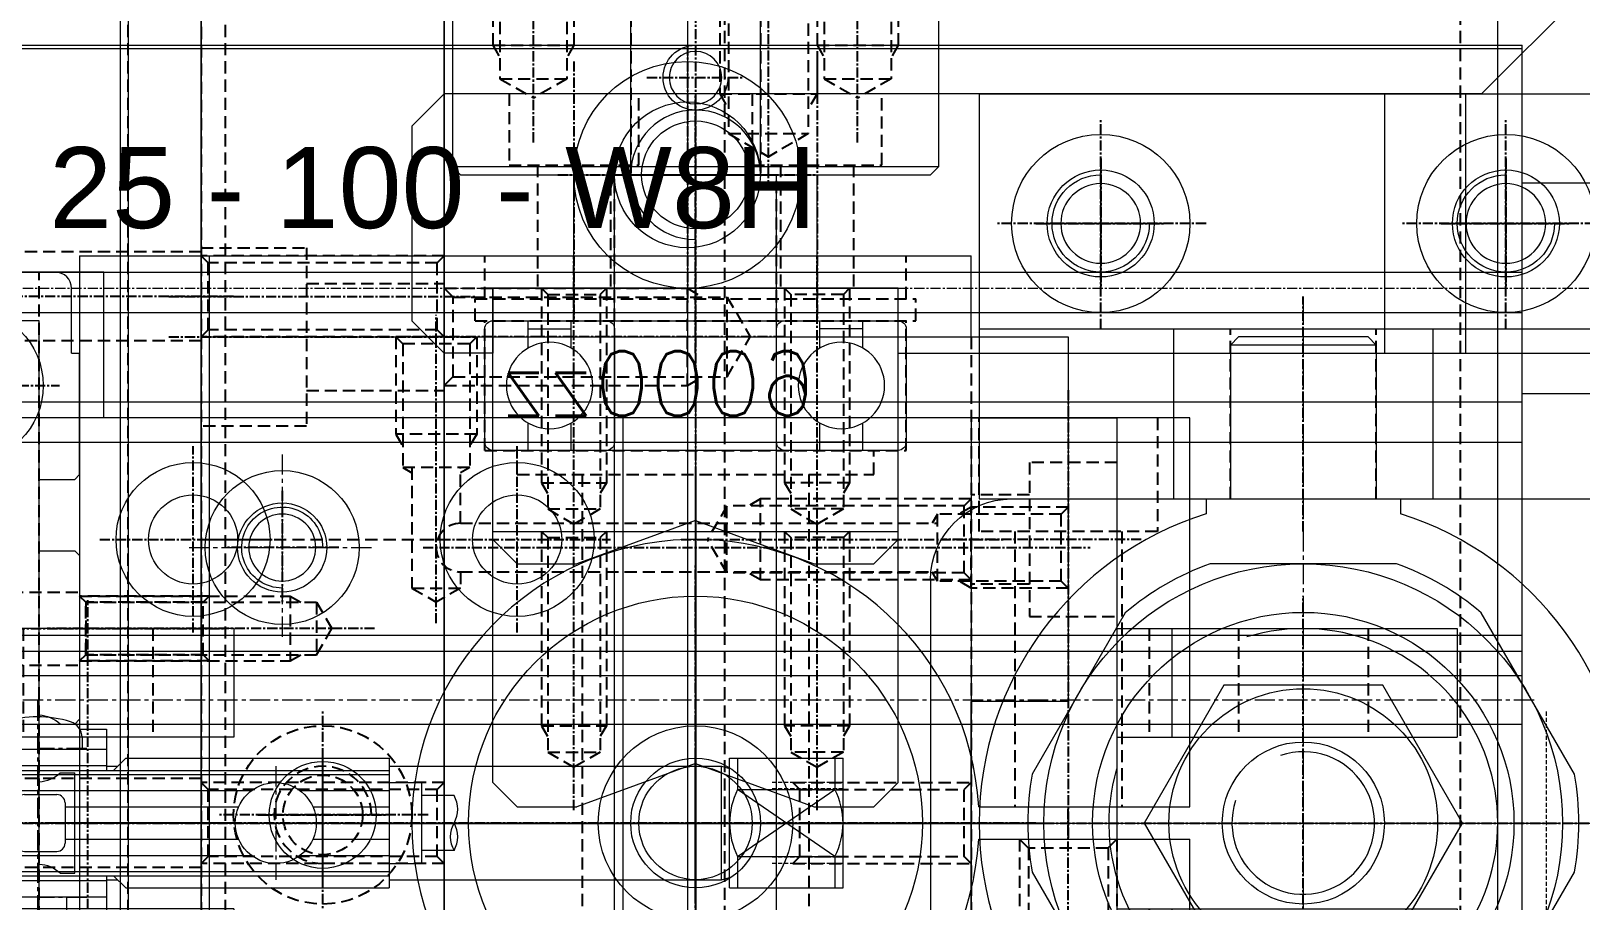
# Model space of a CAD drawing. Header units: millimetres. Extents: x -32759 to 129432, y 390 to 54305.
# Drawn here: x 29502.5 to 29598.1, y 24772.1 to 24825.8 of the extents above; entities that cross this region are included whole.
import ezdxf

# ---------------------------------------------------------------- set-up
doc = ezdxf.new("R2010")
doc.units = ezdxf.units.MM
doc.linetypes.add('CENTER', pattern=[2, 1.25, -0.25, 0.25, -0.25])
doc.linetypes.add('HIDDEN', pattern=[0.375, 0.25, -0.125])
doc.layers.add('_BODY', color=7, linetype='Continuous', lineweight=13)
doc.layers.add('CL', color=1, linetype='CENTER')
doc.layers.add('HL', color=2, linetype='HIDDEN')
doc.styles.get("Standard").update_dxf_attribs({"font": 'arial.ttf'})
doc.styles.add('한글', font='romans.shx', dxfattribs={"height": 4, "bigfont": 'whgtxt.shx'})

# ---------------------------------------------------------------- blocks, each defined once
blk = doc.blocks.new('473232')
at = {"ltscale": 0.5}
for p, q in [((206922.869, 18218.89), (206542.869, 18218.89)), ((206542.869, 18168.89), (206922.869, 18168.89))]:
    blk.add_line(p, q, dxfattribs=at)
at = {"layer": 'HL', "ltscale": 3}
for p, q in [((206542.869, 18216.59), (206922.869, 18216.59)), ((206542.869, 18171.19), (206922.869, 18171.19))]:
    blk.add_line(p, q, dxfattribs=at)
blk = doc.blocks.new('564wt')
at = {"layer": 'HL', "ltscale": 3}
for p, q in [((202139.172, 17166.356), (202499.172, 17166.356)), ((202139.172, 17160.356), (202499.172, 17160.356))]:
    blk.add_line(p, q, dxfattribs=at)
blk = doc.blocks.new('TUWW')
at = {"ltscale": 0.5}
blk.add_circle((205051.78, 17531.931), 3.323, dxfattribs=at)
at = {"color": 1, "ltscale": 0.5}
blk.add_arc((205051.78, 17531.931), 4, 270, 180, dxfattribs=at)
at = {"layer": 'CL', "ltscale": 0.5}
for p, q in [((205051.78, 17536.931), (205051.78, 17526.931)), ((205046.78, 17531.931), (205056.78, 17531.931))]:
    blk.add_line(p, q, dxfattribs=at)
blk = doc.blocks.new('65UWRT56')
at = {"ltscale": 0.5}
blk.add_line((202499.172, 17587.608), (202139.172, 17587.608), dxfattribs=at)
blk.add_blockref('TUWW', (-2592.612, 20.677))
blk = doc.blocks.new('7ETE54')
at = {"xscale": -1, "rotation": 180}
blk.add_blockref('564wt', (0, 35287.123), dxfattribs=at)
blk.add_blockref('65UWRT56', (0, 539.159))
blk = doc.blocks.new('56E4T3')
for name, p in [('7ETE54', (-3549.445, 1516.421)), ('473232', (-7923.142, 1389.797))]:
    blk.add_blockref(name, p)
blk = doc.blocks.new('y8itwt')
at = {"color": 1, "ltscale": 0.5}
blk.add_circle((240471.292, 30586.833), 14, dxfattribs=at)
at = {"layer": 'CL', "ltscale": 0.5}
for p, q in [((240471.292, 30602.809), (240471.292, 30570.858)), ((240455.317, 30586.833), (240487.268, 30586.833))]:
    blk.add_line(p, q, dxfattribs=at)
blk = doc.blocks.new('67iwrw')
at = {"color": 1, "ltscale": 0.5}
blk.add_circle((240418.069, 30534.504), 3.5, dxfattribs=at)
at = {"layer": 'CL', "ltscale": 0.5}
for p, q in [((240418.069, 30539.007), (240418.069, 30530.002)), ((240413.566, 30534.504), (240422.572, 30534.504))]:
    blk.add_line(p, q, dxfattribs=at)
blk = doc.blocks.new('rtert')
at = {"layer": 'CL', "ltscale": 0.5}
blk.add_line((308634.073, 27466.306), (308614.873, 27466.306), dxfattribs=at)
at = {"layer": 'HL', "ltscale": 3}
for p, q in [((308616.873, 27468.306), (308617.252, 27467.927)), ((308616.873, 27468.306), (308628.873, 27468.306)), ((308628.873, 27468.306), (308628.873, 27464.306)), ((308628.873, 27468.306), (308629.529, 27467.927)), ((308617.252, 27467.927), (308617.252, 27464.685)), ((308617.252, 27467.927), (308630.494, 27467.927)), ((308630.494, 27467.927), (308630.494, 27464.685)), ((308630.494, 27467.927), (308631.43, 27466.306)), ((308630.494, 27464.685), (308631.43, 27466.306)), ((308616.873, 27464.306), (308617.252, 27464.685)), ((308616.873, 27464.306), (308628.873, 27464.306)), ((308617.252, 27464.685), (308630.494, 27464.685)), ((308628.873, 27464.306), (308629.529, 27464.685))]:
    blk.add_line(p, q, dxfattribs=at)
blk = doc.blocks.new('56eyeryry')
at = {"ltscale": 0.5}
for p, q in [((235056.74, 50704.631), (235056.74, 50679.631)), ((235072.24, 50704.631), (235056.74, 50704.631)), ((235073.74, 50703.131), (235072.24, 50704.631)), ((235073.74, 50703.131), (235073.74, 50699.448)), ((235071.077, 50692.131), (235073.74, 50699.448)), ((235071.077, 50692.131), (235073.74, 50684.814)), ((235073.74, 50684.814), (235073.74, 50681.131)), ((235072.24, 50679.631), (235073.74, 50681.131)), ((235072.24, 50679.631), (235056.74, 50679.631))]:
    blk.add_line(p, q, dxfattribs=at)
blk.add_blockref('rtert', (-73560.133, 23233.325))
at = {"xscale": -1, "rotation": 180}
blk.add_blockref('rtert', (-73560.133, 78150.937), dxfattribs=at)
blk = doc.blocks.new('e4ter')
at = {"layer": 'CL', "ltscale": 0.5}
blk.add_line((231586.488, 52130.682), (231602.488, 52130.682), dxfattribs=at)
at = {"layer": 'HL', "ltscale": 3}
for p, q in [((231588.488, 52134.682), (231592.888, 52134.682)), ((231592.888, 52134.682), (231592.888, 52126.682)), ((231592.888, 52132.932), (231600.488, 52132.932)), ((231592.888, 52128.432), (231600.488, 52128.432)), ((231592.888, 52126.682), (231588.488, 52126.682))]:
    blk.add_line(p, q, dxfattribs=at)
blk = doc.blocks.new('6e54')
at = {"ltscale": 0.5}
for p, q in [((235176.909, 50206.725), (235178.909, 50208.725)), ((235178.909, 50208.725), (235190.909, 50208.725)), ((235190.909, 50208.725), (235192.909, 50206.725)), ((235176.909, 50142.725), (235176.909, 50206.725)), ((235192.909, 50203.725), (235192.909, 50206.725)), ((235188.909, 50178.725), (235188.909, 50203.725)), ((235188.909, 50203.725), (235192.909, 50203.725)), ((235192.909, 50178.725), (235188.909, 50178.725)), ((235192.909, 50178.725), (235192.909, 50124.725)), ((235176.909, 50148.725), (235192.909, 50148.725)), ((235176.909, 50143.725), (235192.909, 50143.725)), ((235162.909, 50128.725), (235176.909, 50142.725))]:
    blk.add_line(p, q, dxfattribs=at)
for p in [(3588.421, -1931.956), (3588.421, -1946.956)]:
    blk.add_blockref('e4ter', p)
blk = doc.blocks.new('67irtey')
at = {"xscale": -1}
for name, p in [('6e54', (467139.161, 2726.093)), ('56eyeryry', (466991.992, 2225.188)), ('56eyeryry', (467006.992, 2225.188))]:
    blk.add_blockref(name, p, dxfattribs=at)
for name, p in [('y8itwt', (-8554.04, 22330.486)), ('67iwrw', (-8500.817, 22382.814))]:
    blk.add_blockref(name, p)
blk = doc.blocks.new('68w3rwt')
at = {"color": 1}
blk.add_blockref('67irtey', (-16161.778, 1883.768), dxfattribs=at)
blk = doc.blocks.new('ORDERNO')
at = {"color": 3}
blk.add_attdef('ORDER', (0, 0), '', height=5, dxfattribs=at)
blk = doc.blocks.new('tywerert')
for p, q in [((237778.667, 36749.444), (237916.167, 36749.444)), ((237778.667, 36749.244), (237916.167, 36749.244)), ((237916.167, 36653.444), (237916.167, 36749.444)), ((237778.667, 36735.444), (237916.167, 36735.444)), ((237778.667, 36732.944), (237916.167, 36732.944)), ((237778.667, 36727.444), (237916.167, 36727.444)), ((237778.667, 36724.944), (237916.167, 36724.944)), ((237778.667, 36713.044), (237916.167, 36713.044)), ((237778.667, 36712.044), (237916.167, 36712.044)), ((237778.667, 36710.544), (237916.167, 36710.544)), ((237778.667, 36707.544), (237916.167, 36707.544))]:
    blk.add_line(p, q)
at = {"ltscale": 0.5}
for p, q in [((237916.167, 36740.944), (237962.667, 36740.944)), ((237916.167, 36727.944), (237962.667, 36727.944))]:
    blk.add_line(p, q, dxfattribs=at)
at = {"color": 2, "linetype": 'CENTER', "ltscale": 0.5}
blk.add_line((237761.667, 36734.444), (237963.667, 36734.444), dxfattribs=at)
at = {"color": 2, "linetype": 'CENTER'}
for p, q in [((237839.667, 36724.194), (237839.667, 36712.694)), ((237833.917, 36718.444), (237845.417, 36718.444)), ((237777.667, 36709.044), (237917.167, 36709.044)), ((237761.667, 36701.444), (237917.167, 36701.444))]:
    blk.add_line(p, q, dxfattribs=at)
for radius in [4.75, 2.75]:
    blk.add_circle((237839.667, 36718.444), radius)
at = {"ltscale": 0.5}
blk.add_blockref('ORDERNO', (237803.555, 36738.158), dxfattribs=at).add_auto_attribs({'ORDER': 'NGQL 25 - 100 - W8H'})
blk = doc.blocks.new('fgture')
at = {"linetype": 'Continuous'}
for p, q in [((240874.932, 36539.98), (240873.332, 36539.98)), ((240847.532, 36529.53), (240847.532, 36531.13)), ((240850.532, 36529.53), (240850.532, 36531.13)), ((240847.232, 36528.53), (240847.232, 36529.53)), ((240850.832, 36528.53), (240850.832, 36529.53)), ((240873.332, 36528.98), (240870.332, 36528.98)), ((240827.332, 36526.48), (240825.332, 36526.48)), ((240825.332, 36521.48), (240825.332, 36526.48)), ((240823.332, 36525.68), (240825.332, 36525.68)), ((240823.332, 36522.28), (240825.332, 36522.28)), ((240827.332, 36521.48), (240825.332, 36521.48)), ((240873.332, 36518.98), (240870.332, 36518.98)), ((240874.932, 36507.98), (240873.332, 36507.98))]:
    blk.add_line(p, q, dxfattribs=at)
for p, q in [((240873.332, 36539.98), (240873.332, 36507.98)), ((240874.932, 36507.98), (240874.932, 36539.98)), ((240847.832, 36531.43), (240847.532, 36531.13)), ((240850.232, 36531.43), (240847.832, 36531.43)), ((240850.232, 36531.43), (240850.532, 36531.13)), ((240850.532, 36531.13), (240847.532, 36531.13)), ((240844.782, 36527.23), (240844.782, 36529.78)), ((240847.532, 36529.78), (240844.782, 36529.78)), ((240850.832, 36529.53), (240847.232, 36529.53)), ((240853.282, 36529.78), (240850.532, 36529.78)), ((240853.282, 36527.23), (240853.282, 36529.78)), ((240870.332, 36529.98), (240854.332, 36529.98)), ((240854.332, 36529.98), (240854.332, 36517.98)), ((240855.332, 36529.98), (240855.332, 36527.586)), ((240870.332, 36529.98), (240870.332, 36517.98)), ((240853.282, 36528.53), (240844.782, 36528.53)), ((240872.832, 36528.98), (240872.832, 36518.98)), ((240873.332, 36528.98), (240873.332, 36518.98)), ((240806.332, 36527.98), (240799.332, 36527.98)), ((240799.332, 36527.98), (240799.332, 36519.98)), ((240799.832, 36526.042), (240799.832, 36527.98)), ((240805.832, 36526.042), (240805.832, 36527.98)), ((240806.332, 36527.98), (240806.332, 36519.98)), ((240806.832, 36527.48), (240806.332, 36527.346)), ((240806.832, 36527.48), (240806.832, 36520.48)), ((240843.582, 36527.98), (240827.332, 36527.98)), ((240827.332, 36519.98), (240827.332, 36527.98)), ((240843.582, 36527.98), (240844.332, 36527.23)), ((240844.782, 36527.48), (240844.082, 36527.48)), ((240853.282, 36527.53), (240844.782, 36527.53)), ((240853.832, 36527.48), (240853.282, 36527.48)), ((240853.832, 36527.48), (240854.332, 36527.346)), ((240853.832, 36527.48), (240853.832, 36520.48)), ((240870.332, 36527.586), (240855.332, 36527.586)), ((240874.932, 36527.88), (240874.99, 36527.98)), ((240874.932, 36520.08), (240874.932, 36527.88)), ((240878.874, 36527.98), (240874.99, 36527.98)), ((240878.932, 36527.88), (240878.874, 36527.98)), ((240878.932, 36520.08), (240878.932, 36527.88)), ((240853.332, 36527.23), (240827.332, 36527.23)), ((240853.332, 36526.98), (240827.332, 36526.98)), ((240853.332, 36520.73), (240853.332, 36527.23)), ((240880.832, 36526.98), (240878.932, 36526.98)), ((240880.832, 36526.98), (240881.332, 36526.48)), ((240880.832, 36526.98), (240880.832, 36520.98)), ((240881.332, 36526.48), (240881.332, 36521.48)), ((240886.532, 36526.63), (240886.835, 36527.156)), ((240886.532, 36521.33), (240886.532, 36526.63)), ((240886.835, 36527.156), (240888.629, 36527.156)), ((240888.932, 36526.63), (240888.629, 36527.156)), ((240888.932, 36526.63), (240889.235, 36527.156)), ((240888.932, 36521.33), (240888.932, 36526.63)), ((240888.932, 36521.33), (240888.932, 36526.63)), ((240891.029, 36527.156), (240889.235, 36527.156)), ((240891.332, 36526.63), (240891.029, 36527.156)), ((240891.332, 36521.33), (240891.332, 36526.63)), ((240805.832, 36526.042), (240799.832, 36526.042)), ((240832.832, 36525.98), (240827.332, 36525.98)), ((240853.332, 36525.98), (240835.832, 36525.98)), ((240849.832, 36525.73), (240847.832, 36525.73)), ((240883.932, 36525.48), (240881.332, 36525.48)), ((240883.932, 36525.48), (240883.932, 36522.48)), ((240883.932, 36525.48), (240884.332, 36525.08)), ((240886.332, 36525.48), (240886.332, 36522.48)), ((240891.353, 36525.48), (240886.332, 36525.48)), ((240886.835, 36525.568), (240888.629, 36525.568)), ((240891.029, 36525.568), (240889.235, 36525.568)), ((240901.032, 36525.48), (240901.332, 36525.18)), ((240901.032, 36525.48), (240901.032, 36522.48)), ((240832.041, 36524.98), (240827.332, 36524.98)), ((240847.332, 36524.98), (240836.623, 36524.98)), ((240847.332, 36522.73), (240847.332, 36525.23)), ((240850.332, 36522.73), (240850.332, 36525.23)), ((240853.332, 36524.98), (240850.332, 36524.98)), ((240884.332, 36525.08), (240884.332, 36522.88)), ((240886.332, 36525.08), (240884.332, 36525.08)), ((240901.332, 36525.18), (240901.332, 36522.78)), ((240878.517, 36523.98), (240875.347, 36523.98)), ((240832.041, 36522.98), (240827.332, 36522.98)), ((240847.332, 36522.98), (240836.623, 36522.98)), ((240853.332, 36522.98), (240850.332, 36522.98)), ((240884.332, 36522.88), (240883.932, 36522.48)), ((240886.332, 36522.88), (240884.332, 36522.88)), ((240901.332, 36522.78), (240901.032, 36522.48)), ((240805.832, 36521.919), (240799.832, 36521.919)), ((240799.832, 36519.98), (240799.832, 36521.919)), ((240805.832, 36519.98), (240805.832, 36521.919)), ((240832.832, 36521.98), (240827.332, 36521.98)), ((240853.332, 36521.98), (240835.832, 36521.98)), ((240849.832, 36522.23), (240847.832, 36522.23)), ((240883.932, 36522.48), (240881.332, 36522.48)), ((240891.353, 36522.48), (240886.332, 36522.48)), ((240886.835, 36522.393), (240888.629, 36522.393)), ((240891.029, 36522.393), (240889.235, 36522.393)), ((240853.332, 36520.98), (240827.332, 36520.98)), ((240853.332, 36520.73), (240827.332, 36520.73)), ((240844.332, 36520.73), (240843.582, 36519.98)), ((240844.782, 36518.18), (240844.782, 36520.73)), ((240853.282, 36518.18), (240853.282, 36520.73)), ((240880.832, 36520.98), (240878.932, 36520.98)), ((240881.332, 36521.48), (240880.832, 36520.98)), ((240886.532, 36521.33), (240886.835, 36520.805)), ((240886.835, 36520.805), (240888.629, 36520.805)), ((240888.932, 36521.33), (240888.629, 36520.805)), ((240888.932, 36521.33), (240889.235, 36520.805)), ((240891.029, 36520.805), (240889.235, 36520.805)), ((240891.332, 36521.33), (240891.029, 36520.805)), ((240806.332, 36519.98), (240799.332, 36519.98)), ((240806.832, 36520.48), (240806.332, 36520.614)), ((240843.582, 36519.98), (240827.332, 36519.98)), ((240844.782, 36520.48), (240844.082, 36520.48)), ((240853.282, 36520.43), (240844.782, 36520.43)), ((240853.832, 36520.48), (240853.282, 36520.48)), ((240853.832, 36520.48), (240854.332, 36520.614)), ((240855.332, 36520.375), (240855.332, 36517.98)), ((240870.332, 36520.375), (240855.332, 36520.375)), ((240874.932, 36520.08), (240874.99, 36519.98)), ((240878.874, 36519.98), (240874.99, 36519.98)), ((240878.932, 36520.08), (240878.874, 36519.98)), ((240853.282, 36519.43), (240844.782, 36519.43)), ((240846.282, 36518.691), (240846.282, 36519.43)), ((240851.782, 36518.691), (240851.782, 36519.43)), ((240846.422, 36518.18), (240844.782, 36518.18)), ((240853.282, 36518.18), (240851.642, 36518.18)), ((240870.332, 36517.98), (240854.332, 36517.98))]:
    blk.add_line(p, q)
at = {"color": 3, "linetype": 'HIDDEN'}
for p, q in [((240874.932, 36538.23), (240873.332, 36538.23)), ((240874.932, 36533.73), (240873.332, 36533.73)), ((240799.332, 36526.48), (240803.803, 36526.48)), ((240799.332, 36526.08), (240803.803, 36526.08)), ((240799.332, 36521.88), (240803.803, 36521.88)), ((240799.332, 36521.48), (240803.803, 36521.48)), ((240874.932, 36514.23), (240873.332, 36514.23)), ((240874.932, 36509.73), (240873.332, 36509.73))]:
    blk.add_line(p, q, dxfattribs=at)
at = {"color": 2, "linetype": 'CENTER'}
for p, q in [((240875.932, 36535.98), (240872.332, 36535.98)), ((240849.032, 36516.43), (240849.032, 36532.43)), ((240834.332, 36520.48), (240834.332, 36527.48)), ((240858.832, 36527.48), (240858.832, 36520.48)), ((240875.932, 36511.98), (240872.332, 36511.98))]:
    blk.add_line(p, q, dxfattribs=at)
at = {"color": 2, "linetype": 'Continuous'}
for p, q in [((240847.832, 36529.53), (240847.832, 36531.43)), ((240850.232, 36529.53), (240850.232, 36531.43))]:
    blk.add_line(p, q, dxfattribs=at)
at = {"ltscale": 0.5}
for p, q in [((240827.332, 36527.48), (240806.832, 36527.48)), ((240901.032, 36525.48), (240891.332, 36525.48)), ((240901.032, 36522.48), (240891.332, 36522.48)), ((240827.332, 36520.48), (240806.832, 36520.48))]:
    blk.add_line(p, q, dxfattribs=at)
at = {"color": 1}
for p, q in [((240855.332, 36527.586), (240858.514, 36526.056)), ((240870.332, 36527.586), (240860.652, 36522.932)), ((240805.832, 36526.042), (240799.832, 36521.919)), ((240799.832, 36526.042), (240805.832, 36521.919)), ((240860.652, 36525.029), (240870.332, 36520.375)), ((240858.514, 36521.905), (240855.332, 36520.375))]:
    blk.add_line(p, q, dxfattribs=at)
at = {"color": 2}
for p, q in [((240881.332, 36526.48), (240878.932, 36526.48)), ((240891.353, 36525.18), (240886.332, 36525.18)), ((240901.332, 36525.18), (240891.332, 36525.18)), ((240891.353, 36522.78), (240886.332, 36522.78)), ((240901.332, 36522.78), (240891.332, 36522.78)), ((240881.332, 36521.48), (240878.932, 36521.48))]:
    blk.add_line(p, q, dxfattribs=at)
at = {"color": 2, "linetype": 'CENTER', "ltscale": 0.5}
blk.add_line((240902.332, 36523.98), (240798.332, 36523.98), dxfattribs=at)
for centre, radius in [((240834.332, 36523.98), 2.5), ((240858.832, 36523.98), 2.1)]:
    blk.add_circle(centre, radius)
for centre, radius, start, end in [((240861.332, 36523.98), 7, 148.99728, 211.00272), ((240880.767, 36525.98), 5.777, 159.74384, 200.25616), ((240873.098, 36525.98), 5.777, 339.74384, 20.25616), ((240887.981, 36526.358), 1.391, 150, 214.56509), ((240887.483, 36526.358), 1.391, 325.43491, 30), ((240890.381, 36526.358), 1.391, 150, 214.56509), ((240889.883, 36526.358), 1.391, 325.43491, 30), ((240803.832, 36523.98), 4.5, 152.73396, 207.26604), ((240801.832, 36523.98), 4.5, 332.73396, 27.26604), ((240847.832, 36525.23), 0.5, 90, 180), ((240849.832, 36525.23), 0.5, 0, 90), ((240891.844, 36523.98), 5.254, 162.41205, 197.58795), ((240883.62, 36523.98), 5.254, 342.41205, 17.58795), ((240894.244, 36523.98), 5.254, 162.41205, 197.58795), ((240886.02, 36523.98), 5.254, 342.41205, 17.58795), ((240880.767, 36521.98), 5.777, 159.74384, 200.25616), ((240873.098, 36521.98), 5.777, 339.74384, 20.25616), ((240847.832, 36522.73), 0.5, 180, 270), ((240849.832, 36522.73), 0.5, 270, 0), ((240887.981, 36521.603), 1.391, 145.43491, 210), ((240887.483, 36521.603), 1.391, 330, 34.56509), ((240890.381, 36521.603), 1.391, 145.43491, 210), ((240889.883, 36521.603), 1.391, 330, 34.56509), ((240847.282, 36518.691), 1, 180, 253.04224), ((240850.782, 36518.691), 1, 286.95776, 0), ((240849.032, 36524.43), 7, 253.04224, 286.95776)]:
    blk.add_arc(centre, radius, start, end)
at = {"color": 2}
for centre, radius, start, end in [((240858.832, 36523.98), 2.5, 346.68695, 287.06407), ((240824.804, 36524.83), 1.7, 150, 210), ((240821.86, 36524.83), 1.7, 330, 30), ((240824.804, 36523.13), 1.7, 150, 210)]:
    blk.add_arc(centre, radius, start, end, dxfattribs=at)
blk = doc.blocks.new('yioil')
blk.add_blockref('fgture', (-19273.798, -1434.611))
blk = doc.blocks.new('y8iil')
at = {"rotation": 180}
blk.add_blockref('tywerert', (459401.801, 72152.777), dxfattribs=at)
blk.add_blockref('yioil', (2, 361.963))
blk = doc.blocks.new('tiuerstwt')
at = {"ltscale": 0.5}
blk.add_circle((234826.104, 32508.07), 2.067, dxfattribs=at)
at = {"color": 1, "ltscale": 0.5}
blk.add_arc((234826.104, 32508.07), 2.5, 270, 180, dxfattribs=at)
at = {"layer": 'CL', "ltscale": 0.5}
for p, q in [((234826.104, 32511.57), (234826.104, 32504.57)), ((234822.604, 32508.07), (234829.604, 32508.07))]:
    blk.add_line(p, q, dxfattribs=at)
blk = doc.blocks.new('5tueryr')
at = {"layer": 'CL', "ltscale": 0.5}
blk.add_line((233769.991, 31422.771), (233788.991, 31422.771), dxfattribs=at)
at = {"layer": 'HL', "ltscale": 3}
for p, q in [((233771.991, 31425.521), (233786.991, 31425.521)), ((233771.991, 31420.021), (233786.991, 31420.021))]:
    blk.add_line(p, q, dxfattribs=at)
blk = doc.blocks.new('ytuwer5')
at = {"layer": 'CL', "ltscale": 0.5}
blk.add_line((233585.412, 30999.062), (233419.412, 30999.062), dxfattribs=at)
at = {"layer": 'HL', "ltscale": 3}
blk.add_line((233527.412, 31051.562), (233527.412, 30946.562), dxfattribs=at)
for name, p in [('5tueryr', (-244.58, -391.209)), ('tiuerstwt', (-1303.693, -1492.007)), ('5tueryr', (-244.58, -423.709))]:
    blk.add_blockref(name, p)
blk = doc.blocks.new('y8yryr')
at = {"ltscale": 0.5}
blk.add_circle((221014.063, 19953.484), 2.459, dxfattribs=at)
at = {"color": 1, "ltscale": 0.5}
blk.add_arc((221014.063, 19953.484), 3, 270, 180, dxfattribs=at)
at = {"layer": 'CL', "ltscale": 0.5}
for p, q in [((221014.063, 19957.484), (221014.063, 19949.484)), ((221010.063, 19953.484), (221018.063, 19953.484))]:
    blk.add_line(p, q, dxfattribs=at)
blk = doc.blocks.new('9orerewr')
at = {"layer": 'CL', "ltscale": 0.5}
blk.add_line((234343.853, 30892.256), (234320.411, 30892.256), dxfattribs=at)
at = {"layer": 'HL', "ltscale": 3}
for p, q in [((234322.909, 30895.256), (234323.45, 30894.714)), ((234322.909, 30895.256), (234337.909, 30895.256)), ((234323.45, 30894.714), (234323.45, 30889.797)), ((234323.45, 30894.714), (234340.367, 30894.714)), ((234337.909, 30895.256), (234337.909, 30889.256)), ((234337.909, 30895.256), (234338.846, 30894.714)), ((234340.367, 30894.714), (234340.367, 30889.797)), ((234340.367, 30894.714), (234341.787, 30892.256)), ((234340.367, 30889.797), (234341.787, 30892.256)), ((234322.909, 30889.256), (234323.45, 30889.797)), ((234323.45, 30889.797), (234340.367, 30889.797)), ((234337.909, 30889.256), (234338.846, 30889.797)), ((234322.909, 30889.256), (234337.909, 30889.256))]:
    blk.add_line(p, q, dxfattribs=at)
blk = doc.blocks.new('RTYWRQ')
at = {"ltscale": 0.5}
for p, q in [((232745.33, 30570.904), (232865.33, 30570.904)), ((232790.33, 30540.904), (232820.33, 30540.904)), ((232785.33, 30535.904), (232785.33, 30495.904))]:
    blk.add_line(p, q, dxfattribs=at)
blk.add_arc((232790.33, 30535.904), 5, 90, 180, dxfattribs=at)
at = {"layer": 'CL', "ltscale": 0.5}
blk.add_line((232805.33, 30573.904), (232805.33, 30477.904), dxfattribs=at)
at = {"rotation": 270}
blk.add_blockref('9orerewr', (201883.074, 264893.813), dxfattribs=at)
for name, p in [('9orerewr', (-1577.579, -341.351)), ('y8yryr', (11754.266, 10576.92)), ('y8yryr', (11754.266, 10551.92))]:
    blk.add_blockref(name, p)
blk = doc.blocks.new('78WR6')
at = {"layer": 'CL', "ltscale": 0.5}
blk.add_line((234760.997, 32472.098), (234741.997, 32472.098), dxfattribs=at)
at = {"layer": 'HL', "ltscale": 3}
for p, q in [((234752.497, 32466.598), (234752.497, 32477.598)), ((234752.497, 32477.598), (234758.997, 32477.598)), ((234752.497, 32475.398), (234743.997, 32475.398)), ((234752.497, 32468.798), (234743.997, 32468.798)), ((234758.997, 32466.598), (234752.497, 32466.598))]:
    blk.add_line(p, q, dxfattribs=at)
blk = doc.blocks.new('i8etewt')
at = {"layer": 'CL', "ltscale": 0.5}
for p, q in [((233138.366, 30670.897), (233138.366, 30662.897)), ((233134.366, 30666.897), (233142.366, 30666.897))]:
    blk.add_line(p, q, dxfattribs=at)
at = {"layer": 'HL', "ltscale": 3}
blk.add_circle((233138.366, 30666.897), 2.459, dxfattribs=at)
blk.add_arc((233138.366, 30666.897), 3, 270, 180, dxfattribs=at)
blk = doc.blocks.new('iusgqw')
at = {"layer": 'CL', "ltscale": 0.5}
blk.add_line((234848.104, 32508.07), (234829.104, 32508.07), dxfattribs=at)
at = {"layer": 'HL', "ltscale": 3}
for p, q in [((234831.104, 32510.57), (234831.537, 32510.137)), ((234831.104, 32510.57), (234846.104, 32510.57)), ((234831.537, 32510.137), (234831.537, 32506.003)), ((234831.537, 32510.137), (234845.671, 32510.137)), ((234845.671, 32510.137), (234846.104, 32510.57)), ((234845.671, 32510.137), (234845.671, 32506.003)), ((234831.104, 32505.57), (234831.537, 32506.003)), ((234831.537, 32506.003), (234845.671, 32506.003)), ((234845.671, 32506.003), (234846.104, 32505.57)), ((234831.104, 32505.57), (234846.104, 32505.57))]:
    blk.add_line(p, q, dxfattribs=at)
blk = doc.blocks.new('678WRWRW')
at = {"layer": 'CL', "ltscale": 0.5}
blk.add_line((233401.992, 29460.89), (233382.992, 29460.89), dxfattribs=at)
at = {"layer": 'HL', "ltscale": 3}
for p, q in [((233399.992, 29478.39), (233384.992, 29478.39)), ((233399.992, 29443.39), (233384.992, 29443.39))]:
    blk.add_line(p, q, dxfattribs=at)
blk = doc.blocks.new('6854QRR')
at = {"ltscale": 0.5}
for p, q in [((232730.33, 30315.875), (233080.33, 30315.875)), ((232730.33, 30300.875), (233080.33, 30300.875))]:
    blk.add_line(p, q, dxfattribs=at)
at = {"xscale": -1, "rotation": 270}
blk.add_blockref('678WRWRW', (203544.44, -203084.118), dxfattribs=at)
at = {"rotation": 90}
for name, p in [('iusgqw', (265513.399, -204530.23)), ('78WR6', (265507.428, -204443.122)), ('iusgqw', (265545.899, -204530.23))]:
    blk.add_blockref(name, p, dxfattribs=at)
blk.add_blockref('i8etewt', (-132.536, -358.523))
blk = doc.blocks.new('uigrwww')
at = {"layer": 'CL', "ltscale": 0.5}
blk.add_line((202447.726, 32410.022), (202427.726, 32410.022), dxfattribs=at)
at = {"layer": 'HL', "ltscale": 3}
for p, q in [((202429.726, 32412.522), (202430.159, 32412.089)), ((202429.726, 32412.522), (202441.726, 32412.522)), ((202441.726, 32412.522), (202441.726, 32407.522)), ((202441.726, 32412.522), (202442.476, 32412.089)), ((202430.159, 32412.089), (202430.159, 32407.955)), ((202430.159, 32412.089), (202443.793, 32412.089)), ((202443.793, 32412.089), (202443.793, 32407.955)), ((202443.793, 32412.089), (202444.987, 32410.022)), ((202443.793, 32407.955), (202444.987, 32410.022)), ((202429.726, 32407.522), (202430.159, 32407.955)), ((202429.726, 32407.522), (202441.726, 32407.522)), ((202430.159, 32407.955), (202443.793, 32407.955)), ((202441.726, 32407.522), (202442.476, 32407.955))]:
    blk.add_line(p, q, dxfattribs=at)
blk = doc.blocks.new('69RYEY')
at = {"layer": 'CL', "ltscale": 0.5}
blk.add_line((233175.964, 32426.169), (233199.964, 32426.169), dxfattribs=at)
at = {"layer": 'HL', "ltscale": 3}
for p, q in [((233177.964, 32430.169), (233197.964, 32430.169)), ((233177.964, 32422.169), (233197.964, 32422.169))]:
    blk.add_line(p, q, dxfattribs=at)
blk = doc.blocks.new('67IRYE')
at = {"ltscale": 0.5}
blk.add_circle((234803.908, 32498.701), 1.621, dxfattribs=at)
at = {"color": 1, "ltscale": 0.5}
blk.add_arc((234803.908, 32498.701), 2, 270, 180, dxfattribs=at)
at = {"layer": 'CL', "ltscale": 0.5}
for p, q in [((234803.908, 32501.701), (234803.908, 32495.701)), ((234800.908, 32498.701), (234806.908, 32498.701))]:
    blk.add_line(p, q, dxfattribs=at)
blk = doc.blocks.new('8WRWRT')
at = {"ltscale": 0.5}
for p, q in [((233177.964, 32440.669), (233178.464, 32441.169)), ((233178.464, 32441.169), (233197.464, 32441.169)), ((233178.464, 32441.169), (233178.464, 32411.169)), ((233197.464, 32441.169), (233197.964, 32440.669)), ((233197.464, 32411.169), (233197.464, 32441.169)), ((233177.964, 32440.669), (233177.964, 32411.669)), ((233197.964, 32440.669), (233197.964, 32411.669)), ((233177.964, 32411.669), (233178.464, 32411.169)), ((233197.464, 32411.169), (233197.964, 32411.669)), ((233178.464, 32411.169), (233197.464, 32411.169))]:
    blk.add_line(p, q, dxfattribs=at)
for name, p in [('uigrwww', (30748.238, 26.147)), ('69RYEY', (0, 0)), ('67IRYE', (-1611.944, -72.532)), ('uigrwww', (30748.238, 6.147))]:
    blk.add_blockref(name, p)
blk = doc.blocks.new('763QR')
at = {"ltscale": 0.5}
blk.add_circle((234260.703, 29612.139), 3.3, dxfattribs=at)
at = {"layer": 'CL', "ltscale": 0.5}
for p, q in [((234260.703, 29605.639), (234260.703, 29618.639)), ((234254.203, 29612.139), (234267.203, 29612.139))]:
    blk.add_line(p, q, dxfattribs=at)
at = {"layer": 'HL', "ltscale": 3}
blk.add_circle((234260.703, 29612.139), 5.5, dxfattribs=at)
blk = doc.blocks.new('R6UERWER')
at = {"ltscale": 0.5}
for radius in [7, 4.5]:
    blk.add_circle((234222.221, 29631.313), radius, dxfattribs=at)
at = {"layer": 'CL', "ltscale": 0.5}
for p, q in [((234222.221, 29639.313), (234222.221, 29623.313)), ((234230.221, 29631.313), (234214.221, 29631.313))]:
    blk.add_line(p, q, dxfattribs=at)
blk = doc.blocks.new('678W4TRW3R3')
at = {"ltscale": 0.5}
for p, q in [((233085.33, 29093.535), (232725.33, 29093.535)), ((233085.33, 29088.535), (232725.33, 29088.535))]:
    blk.add_line(p, q, dxfattribs=at)
for name, p in [('763QR', (-1254.873, -531.104)), ('R6UERWER', (-1176.892, -572.778))]:
    blk.add_blockref(name, p)
blk = doc.blocks.new('57EQ32')
at = {"xscale": -1, "rotation": 270.0000004202167}
blk.add_blockref('ytuwer5', (200078.187, -202871.993), dxfattribs=at)
for name, p in [('678W4TRW3R3', (-1928.082, 1566.884)), ('6854QRR', (-1928.082, 339.544))]:
    blk.add_blockref(name, p)
at = {"xscale": -1}
for name, p in [('RTYWRQ', (463882.577, 69.515)), ('8WRWRT', (464315.211, -1801.25))]:
    blk.add_blockref(name, p, dxfattribs=at)
blk = doc.blocks.new('tyufhfd')
at = {"ltscale": 0.5}
for radius in [4.75, 2.75]:
    blk.add_circle((298560.406, 21772.916), radius, dxfattribs=at)
at = {"layer": 'CL', "ltscale": 0.5}
for p, q in [((298560.406, 21778.666), (298560.406, 21767.166)), ((298566.156, 21772.916), (298554.656, 21772.916))]:
    blk.add_line(p, q, dxfattribs=at)
blk = doc.blocks.new('TYUWWQW')
at = {"layer": 'CL', "ltscale": 0.5}
blk.add_line((252694.636, 38136.126), (252694.636, 38108.364), dxfattribs=at)
at = {"layer": 'HL', "ltscale": 3}
for p, q in [((252692.177, 38133.823), (252691.636, 38134.364)), ((252691.636, 38110.364), (252691.636, 38134.364)), ((252697.095, 38133.823), (252697.636, 38134.364)), ((252697.636, 38110.364), (252697.636, 38134.364)), ((252692.177, 38133.823), (252697.095, 38133.823)), ((252692.177, 38110.906), (252692.177, 38133.823)), ((252697.095, 38110.906), (252697.095, 38133.823)), ((252691.636, 38110.364), (252692.177, 38110.906)), ((252692.177, 38110.906), (252697.095, 38110.906)), ((252697.636, 38110.364), (252697.095, 38110.906))]:
    blk.add_line(p, q, dxfattribs=at)
blk = doc.blocks.new('T7TTU')
at = {"layer": 'CL', "ltscale": 0.5}
blk.add_line((252694.636, 38082.643), (252694.636, 38110.364), dxfattribs=at)
at = {"layer": 'HL', "ltscale": 3}
for p, q in [((252691.336, 38091.364), (252691.336, 38108.364)), ((252697.936, 38091.364), (252697.936, 38108.364)), ((252689.136, 38084.364), (252689.136, 38091.364)), ((252689.136, 38091.364), (252700.136, 38091.364)), ((252700.136, 38091.364), (252700.136, 38084.364))]:
    blk.add_line(p, q, dxfattribs=at)
blk = doc.blocks.new('4542455')
at = {"ltscale": 0.5}
for p, q in [((252690.136, 38134.364), (252690.136, 38110.364)), ((252703.165, 38110.364), (252690.136, 38110.364)), ((252690.136, 38108.364), (252690.136, 38084.364)), ((252703.165, 38108.364), (252690.136, 38108.364)), ((252690.136, 38084.364), (252757.136, 38084.364)), ((252757.136, 38084.364), (252757.136, 38075.364)), ((252757.136, 38075.364), (252790.136, 38075.364))]:
    blk.add_line(p, q, dxfattribs=at)
blk.add_arc((252720.636, 38109.364), 17.5, 183.27583, 176.72417, dxfattribs=at)
at = {"layer": 'CL', "ltscale": 0.5}
for p, q in [((252720.636, 38087.747), (252720.636, 38130.982)), ((252742.254, 38109.364), (252699.019, 38109.364))]:
    blk.add_line(p, q, dxfattribs=at)
at = {"layer": 'HL', "ltscale": 3}
blk.add_line((252761.136, 38143.364), (252761.136, 38075.364), dxfattribs=at)
for name, p in [('TYUWWQW', (3, 0)), ('T7TTU', (3, 0)), ('tyufhfd', (-45794.77, 16309.449))]:
    blk.add_blockref(name, p)
blk = doc.blocks.new('6uwrwrw')
at = {"layer": 'CL', "ltscale": 0.5}
blk.add_line((251069.26, 49247.254), (251103.26, 49247.254), dxfattribs=at)
at = {"layer": 'HL', "ltscale": 3}
for p, q in [((251071.26, 49251.254), (251075.66, 49251.254)), ((251075.66, 49251.254), (251075.66, 49243.254)), ((251075.66, 49249.504), (251101.26, 49249.504)), ((251075.66, 49245.004), (251101.26, 49245.004)), ((251075.66, 49243.254), (251071.26, 49243.254))]:
    blk.add_line(p, q, dxfattribs=at)
blk = doc.blocks.new('yuoe5e')
for p, q in [((248491.312, 50261.152), (248491.312, 50199.152)), ((248490.015, 50233.252), (248489.112, 50233.252)), ((248489.112, 50233.252), (248489.112, 50227.052)), ((248490.015, 50227.052), (248489.112, 50227.052)), ((248488.812, 50223.752), (248489.112, 50224.052)), ((248490.015, 50224.052), (248489.112, 50224.052)), ((248488.812, 50213.652), (248488.812, 50223.752)), ((248489.112, 50213.352), (248488.812, 50213.652)), ((248491.312, 50213.352), (248489.112, 50213.352)), ((248488.812, 50208.652), (248489.112, 50208.952)), ((248491.312, 50208.952), (248489.112, 50208.952)), ((248488.812, 50208.652), (248488.812, 50201.152)), ((248489.312, 50201.152), (248488.812, 50201.152)), ((248489.312, 50201.152), (248489.312, 50197.152)), ((248491.312, 50199.152), (248516.312, 50199.152)), ((248496.81, 50196.152), (248490.312, 50196.152))]:
    blk.add_line(p, q)
at = {"color": 2, "linetype": 'CENTER'}
for p, q in [((248488.362, 50234.752), (248491.312, 50234.752)), ((248487.812, 50230.152), (248491.312, 50230.152)), ((248487.812, 50230.152), (248519.812, 50230.152)), ((248488.362, 50225.552), (248491.312, 50225.552))]:
    blk.add_line(p, q, dxfattribs=at)
for centre, radius, start, end in [((248491.412, 50234.752), 2.05, 227.02972, 267.20398), ((248491.412, 50225.552), 2.05, 92.79602, 132.97028), ((248491.412, 50225.552), 2.05, 227.02972, 267.20398), ((248490.312, 50197.152), 1, 180, 270)]:
    blk.add_arc(centre, radius, start, end)
at = {"rotation": 180}
blk.add_blockref('6uwrwrw', (499590.072, 99465.405), dxfattribs=at)
blk = doc.blocks.new('tew4rwe')
at = {"ltscale": 0.5}
for radius in [4.75, 2.75]:
    blk.add_circle((252324.952, 38196.05), radius, dxfattribs=at)
at = {"layer": 'CL', "ltscale": 0.5}
for p, q in [((252324.952, 38201.8), (252324.952, 38190.3)), ((252319.202, 38196.05), (252330.702, 38196.05))]:
    blk.add_line(p, q, dxfattribs=at)
blk = doc.blocks.new('7uete5e')
at = {"ltscale": 0.5}
for p, q in [((252285.256, 37955.964), (252285.256, 37997.964)), ((252335.256, 37997.964), (252285.256, 37997.964)), ((252298.256, 37979.964), (252298.256, 37997.964)), ((252304.956, 37979.964), (252304.956, 37997.964)), ((252315.556, 37979.964), (252315.556, 37997.964)), ((252322.256, 37979.964), (252322.256, 37997.964)), ((252335.256, 37955.964), (252335.256, 37997.964)), ((252304.956, 37979.964), (252298.256, 37979.964)), ((252322.256, 37979.964), (252315.556, 37979.964)), ((252335.256, 37955.964), (252285.256, 37955.964))]:
    blk.add_line(p, q, dxfattribs=at)
at = {"layer": 'CL', "ltscale": 0.5}
blk.add_line((252295.956, 37988.964), (252324.006, 37988.964), dxfattribs=at)
at = {"layer": 'HL', "ltscale": 3}
for p, q in [((252298.256, 37992.964), (252304.956, 37992.964)), ((252322.256, 37992.964), (252315.556, 37992.964)), ((252298.256, 37984.964), (252304.956, 37984.964)), ((252322.256, 37984.964), (252315.556, 37984.964))]:
    blk.add_line(p, q, dxfattribs=at)
for p in [(-32.196, -213.572), (2.804, -213.572), (-32.196, -233.572), (2.804, -233.572)]:
    blk.add_blockref('tew4rwe', p)
blk = doc.blocks.new('8qwe')
at = {"layer": 'CL', "ltscale": 0.5}
blk.add_line((298493.914, 21777.561), (298483.914, 21777.561), dxfattribs=at)
at = {"layer": 'HL', "ltscale": 3}
for p, q in [((298484.914, 21779.561), (298485.293, 21779.182)), ((298484.914, 21779.561), (298492.914, 21779.561)), ((298485.293, 21779.182), (298485.293, 21775.94)), ((298485.293, 21779.182), (298492.535, 21779.182)), ((298492.535, 21779.182), (298492.914, 21779.561)), ((298492.535, 21779.182), (298492.535, 21775.94)), ((298484.914, 21775.561), (298485.293, 21775.94)), ((298485.293, 21775.94), (298492.535, 21775.94)), ((298492.535, 21775.94), (298492.914, 21775.561)), ((298484.914, 21775.561), (298492.914, 21775.561))]:
    blk.add_line(p, q, dxfattribs=at)
blk = doc.blocks.new('osefe')
at = {"layer": 'CL', "ltscale": 0.5}
blk.add_line((298462.875, 21790.752), (298483.075, 21790.752), dxfattribs=at)
at = {"layer": 'HL', "ltscale": 3}
for p, q in [((298466.453, 21792.373), (298465.517, 21790.752)), ((298466.453, 21789.131), (298466.453, 21792.373)), ((298480.696, 21792.373), (298466.453, 21792.373)), ((298468.075, 21792.752), (298467.418, 21792.373)), ((298468.075, 21788.752), (298468.075, 21792.752)), ((298481.075, 21792.752), (298468.075, 21792.752)), ((298481.075, 21792.752), (298480.696, 21792.373)), ((298480.696, 21789.131), (298480.696, 21792.373)), ((298466.453, 21789.131), (298465.517, 21790.752)), ((298480.696, 21789.131), (298466.453, 21789.131)), ((298468.075, 21788.752), (298467.418, 21789.131)), ((298481.075, 21788.752), (298468.075, 21788.752)), ((298481.075, 21788.752), (298480.696, 21789.131))]:
    blk.add_line(p, q, dxfattribs=at)
blk = doc.blocks.new('uitry')
at = {"ltscale": 0.5}
for radius in [6, 4]:
    blk.add_circle((297142.99, 22085.677), radius, dxfattribs=at)
at = {"layer": 'CL', "ltscale": 0.5}
for p, q in [((297142.99, 22093.036), (297142.99, 22078.317)), ((297150.35, 22085.677), (297135.631, 22085.677))]:
    blk.add_line(p, q, dxfattribs=at)
blk = doc.blocks.new('563eee')
at = {"layer": 'CL', "ltscale": 0.5}
blk.add_line((252283.469, 37291.363), (252209.469, 37291.363), dxfattribs=at)
at = {"layer": 'HL', "ltscale": 3}
for p, q in [((252277.469, 37304.963), (252278.819, 37304.963)), ((252277.469, 37304.963), (252277.469, 37277.763)), ((252278.819, 37304.963), (252278.819, 37277.763)), ((252269.469, 37304.363), (252277.469, 37304.363)), ((252269.469, 37304.363), (252269.469, 37278.363)), ((252278.819, 37304.363), (252281.469, 37304.363)), ((252267.969, 37302.363), (252267.969, 37280.363)), ((252267.969, 37302.363), (252269.469, 37302.363)), ((252267.969, 37298.363), (252224.969, 37298.363)), ((252267.969, 37284.363), (252224.969, 37284.363)), ((252267.969, 37280.363), (252269.469, 37280.363)), ((252269.469, 37278.363), (252277.469, 37278.363)), ((252278.819, 37278.363), (252281.469, 37278.363)), ((252277.469, 37277.763), (252278.819, 37277.763))]:
    blk.add_line(p, q, dxfattribs=at)
blk = doc.blocks.new('t7wer')
at = {"color": 1, "ltscale": 0.5}
for p, q in [((298328.697, 21713.146), (298321.697, 21713.146)), ((298321.197, 21712.646), (298321.197, 21687.646)), ((298329.197, 21687.646), (298329.197, 21712.646)), ((298322.888, 21710.479), (298321.197, 21710.479)), ((298321.697, 21710.479), (298321.697, 21707.813)), ((298329.197, 21710.479), (298327.506, 21710.479)), ((298328.697, 21710.479), (298328.697, 21707.813)), ((298322.888, 21707.813), (298321.197, 21707.813)), ((298329.197, 21707.813), (298327.506, 21707.813)), ((298321.697, 21705.146), (298328.697, 21705.146)), ((298320.197, 21700.146), (298330.197, 21700.146)), ((298328.697, 21695.146), (298321.697, 21695.146)), ((298322.888, 21692.479), (298321.197, 21692.479)), ((298321.697, 21689.813), (298321.697, 21692.479)), ((298329.197, 21692.479), (298327.506, 21692.479)), ((298328.697, 21689.813), (298328.697, 21692.479)), ((298322.888, 21689.813), (298321.197, 21689.813)), ((298329.197, 21689.813), (298327.506, 21689.813)), ((298321.697, 21687.146), (298328.697, 21687.146))]:
    blk.add_line(p, q, dxfattribs=at)
for centre in [(298325.197, 21709.146), (298325.197, 21691.146)]:
    blk.add_circle(centre, 2.666, dxfattribs=at)
for centre, start, end in [((298321.697, 21712.646), 90, 180), ((298328.697, 21712.646), 0, 90), ((298321.697, 21705.646), 180, 270), ((298328.697, 21705.646), 270, 0), ((298321.697, 21694.646), 90, 180), ((298328.697, 21694.646), 0, 90), ((298321.697, 21687.646), 180, 270), ((298328.697, 21687.646), 270, 0)]:
    blk.add_arc(centre, 0.5, start, end, dxfattribs=at)
at = {"color": 1, "ltscale": 0.5, "style": '한글'}
blk.add_text('6000zz', height=4, rotation=90, dxfattribs=at).set_placement((298327.072, 21692.672))
blk = doc.blocks.new('ry2eq')
at = {"layer": 'CL', "ltscale": 0.5}
blk.add_line((253041.811, 37692.486), (253041.811, 37672.595), dxfattribs=at)
at = {"layer": 'HL', "ltscale": 3}
for p, q in [((253039.744, 37689.662), (253041.811, 37690.856)), ((253043.878, 37689.662), (253041.811, 37690.856)), ((253039.744, 37689.662), (253043.878, 37689.662)), ((253039.744, 37675.028), (253039.744, 37689.662)), ((253043.878, 37675.028), (253043.878, 37689.662)), ((253039.311, 37687.595), (253039.744, 37688.345)), ((253039.311, 37687.595), (253044.311, 37687.595)), ((253039.311, 37674.595), (253039.311, 37687.595)), ((253044.311, 37687.595), (253043.878, 37688.345)), ((253044.311, 37674.595), (253044.311, 37687.595)), ((253039.311, 37674.595), (253039.744, 37675.028)), ((253039.744, 37675.028), (253043.878, 37675.028)), ((253044.311, 37674.595), (253043.878, 37675.028))]:
    blk.add_line(p, q, dxfattribs=at)
blk = doc.blocks.new('ETE533')
at = {"layer": 'CL', "ltscale": 0.5}
blk.add_line((252824.219, 37722.095), (252810.768, 37722.095), dxfattribs=at)
at = {"layer": 'HL', "ltscale": 3}
for p, q in [((252812.219, 37724.595), (252812.652, 37724.162)), ((252823.219, 37724.595), (252812.219, 37724.595)), ((252812.652, 37724.162), (252812.652, 37720.028)), ((252822.786, 37724.162), (252812.652, 37724.162)), ((252822.786, 37724.162), (252823.219, 37724.595)), ((252822.786, 37724.162), (252822.786, 37720.028)), ((252812.219, 37719.595), (252812.652, 37720.028)), ((252822.786, 37720.028), (252812.652, 37720.028)), ((252822.786, 37720.028), (252823.219, 37719.595)), ((252823.219, 37719.595), (252812.219, 37719.595))]:
    blk.add_line(p, q, dxfattribs=at)
blk = doc.blocks.new('tytyrr')
at = {"layer": 'CL', "ltscale": 0.5}
for p, q in [((234682.898, 32872.23), (234663.862, 32872.23)), ((234678.227, 32873.033), (234678.227, 32831.885))]:
    blk.add_line(p, q, dxfattribs=at)
at = {"layer": 'HL', "ltscale": 3}
for p, q in [((234665.227, 32874.73), (234665.66, 32874.297)), ((234665.227, 32874.73), (234671.227, 32874.73)), ((234665.66, 32870.163), (234665.66, 32874.297)), ((234665.66, 32874.297), (234673.294, 32874.297)), ((234671.227, 32869.73), (234671.227, 32874.73)), ((234671.227, 32874.73), (234671.977, 32874.297)), ((234673.294, 32870.163), (234673.294, 32874.297)), ((234673.294, 32874.297), (234673.621, 32873.73)), ((234673.294, 32873.73), (234680.727, 32873.73)), ((234680.727, 32873.73), (234680.727, 32870.73)), ((234680.727, 32873.73), (234681.593, 32872.23)), ((234680.727, 32870.73), (234681.593, 32872.23)), ((234673.294, 32870.163), (234673.621, 32870.73)), ((234676.727, 32870.73), (234673.294, 32870.73)), ((234676.727, 32870.73), (234676.727, 32841.297)), ((234679.727, 32870.73), (234679.727, 32841.297)), ((234679.727, 32870.73), (234680.727, 32870.73)), ((234665.227, 32869.73), (234665.66, 32870.163)), ((234665.227, 32869.73), (234671.227, 32869.73)), ((234665.66, 32870.163), (234673.294, 32870.163)), ((234671.227, 32869.73), (234671.977, 32870.163)), ((234676.16, 32841.297), (234676.727, 32841.624)), ((234680.294, 32841.297), (234679.727, 32841.624)), ((234680.294, 32841.297), (234676.16, 32841.297)), ((234676.16, 32833.663), (234676.16, 32841.297)), ((234680.294, 32833.663), (234680.294, 32841.297)), ((234675.727, 32839.23), (234676.16, 32839.98)), ((234680.727, 32839.23), (234680.294, 32839.98)), ((234680.727, 32839.23), (234675.727, 32839.23)), ((234675.727, 32833.23), (234675.727, 32839.23)), ((234680.727, 32833.23), (234680.727, 32839.23)), ((234675.727, 32833.23), (234676.16, 32833.663)), ((234680.294, 32833.663), (234676.16, 32833.663)), ((234680.727, 32833.23), (234680.294, 32833.663))]:
    blk.add_line(p, q, dxfattribs=at)
at = {"layer": 'HL', "ltscale": 3, "extrusion": (0, 0, -1)}
blk.add_ellipse((234678.227, 32870.73), major_axis=(1.5, 0), ratio=1, start_param=3.141593, end_param=6.283185, dxfattribs=at)
blk = doc.blocks.new('ohrture')
at = {"ltscale": 0.5}
for p, q in [((234730.227, 32890.23), (234660.227, 32890.23)), ((234730.227, 32890.23), (234730.227, 32835.23)), ((234730.227, 32882.23), (234660.227, 32882.23)), ((234725.227, 32882.23), (234725.227, 32829.23)), ((234687.727, 32835.23), (234702.727, 32835.23)), ((234702.727, 32829.23), (234702.727, 32835.23)), ((234725.227, 32835.23), (234730.227, 32835.23)), ((234725.227, 32829.23), (234702.727, 32829.23))]:
    blk.add_line(p, q, dxfattribs=at)
at = {"layer": 'CL', "ltscale": 0.5}
blk.add_line((234695.227, 32831.23), (234695.227, 32892.23), dxfattribs=at)
at = {"layer": 'HL', "ltscale": 3}
blk.add_line((234725.227, 32835.23), (234665.227, 32835.23), dxfattribs=at)
at = {"rotation": 90}
for name, p in [('osefe', (256497.979, -265590.845)), ('8qwe', (256484.788, -265602.684)), ('ETE533', (272417.322, -219976.99))]:
    blk.add_blockref(name, p, dxfattribs=at)
at = {"xscale": -1, "rotation": 7.865708084864309e-11}
blk.add_blockref('tytyrr', (469390.454, -4), dxfattribs=at)
for name, p in [('563eee', (-17551.242, -4439.134)), ('uitry', (-62447.763, 10766.553)), ('ry2eq', (-18329.084, -4839.365))]:
    blk.add_blockref(name, p)
at = {"xscale": -1}
blk.add_blockref('t7wer', (533047.424, 11152.084), dxfattribs=at)
blk = doc.blocks.new('t7irteyww')
at = {"ltscale": 0.5}
for p, q in [((232551.911, 32536.181), (232631.911, 32536.181)), ((232631.911, 32536.181), (232631.911, 32526.181)), ((232631.911, 32535.181), (232642.411, 32535.181)), ((232631.911, 32527.181), (232642.411, 32527.181)), ((232551.911, 32526.181), (232631.911, 32526.181))]:
    blk.add_line(p, q, dxfattribs=at)
at = {"layer": 'CL', "ltscale": 0.5}
blk.add_line((232644.911, 32531.181), (232538.911, 32531.181), dxfattribs=at)
blk = doc.blocks.new('56ertetet')
at = {"ltscale": 0.5}
for p, q in [((232551.911, 32512.539), (232560.911, 32512.539)), ((232551.911, 32512.539), (232551.911, 32497.539)), ((232560.911, 32512.539), (232560.911, 32497.539)), ((232551.911, 32497.539), (232560.911, 32497.539))]:
    blk.add_line(p, q, dxfattribs=at)
at = {"layer": 'CL', "ltscale": 0.5}
blk.add_line((232549.911, 32505.039), (232562.911, 32505.039), dxfattribs=at)
at = {"layer": 'HL', "ltscale": 3}
for p, q in [((232551.911, 32510.039), (232560.911, 32510.039)), ((232551.911, 32500.039), (232560.911, 32500.039))]:
    blk.add_line(p, q, dxfattribs=at)
blk = doc.blocks.new('68ete')
at = {"ltscale": 0.5}
for radius in [5.5, 3.3]:
    blk.add_circle((244975.863, 36629.858), radius, dxfattribs=at)
at = {"layer": 'CL', "ltscale": 0.5}
for p, q in [((244975.863, 36636.358), (244975.863, 36623.358)), ((244969.363, 36629.858), (244982.363, 36629.858))]:
    blk.add_line(p, q, dxfattribs=at)
blk = doc.blocks.new('yirttyy')
at = {"layer": 'CL', "ltscale": 0.5}
blk.add_line((227607.697, 34508.582), (227607.697, 34494.082), dxfattribs=at)
at = {"layer": 'HL', "ltscale": 3}
for p, q in [((227603.197, 34506.582), (227603.197, 34496.082)), ((227612.197, 34506.582), (227612.197, 34496.082))]:
    blk.add_line(p, q, dxfattribs=at)
blk = doc.blocks.new('ryertrtur')
at = {"ltscale": 0.5}
for p, q in [((227587.697, 34481.582), (227587.697, 34506.582)), ((227627.697, 34506.582), (227587.697, 34506.582)), ((227599.697, 34496.082), (227599.697, 34506.582)), ((227615.697, 34496.082), (227615.697, 34506.582)), ((227627.697, 34481.582), (227627.697, 34506.582)), ((227627.697, 34496.082), (227587.697, 34496.082)), ((227627.697, 34481.582), (227587.697, 34481.582))]:
    blk.add_line(p, q, dxfattribs=at)
for name, p in [('yirttyy', (0, 0)), ('68ete', (-17380.666, -2140.276)), ('68ete', (-17355.666, -2140.276))]:
    blk.add_blockref(name, p)
blk = doc.blocks.new('46rwr')
at = {"color": 2, "linetype": 'CENTER'}
for p, q in [((243852.199, 37600.99), (243852.199, 37644.99)), ((243820.199, 37622.99), (243884.199, 37622.99))]:
    blk.add_line(p, q, dxfattribs=at)
at = {"color": 3, "linetype": 'HIDDEN'}
blk.add_line((243859.073, 37637.99), (243845.325, 37637.99), dxfattribs=at)
for p, q in [((243832.199, 37628.99), (243833.12, 37628.99)), ((243832.199, 37616.99), (243832.199, 37628.99)), ((243822.699, 37627.49), (243822.199, 37626.99)), ((243822.699, 37627.49), (243822.699, 37618.49)), ((243822.699, 37627.49), (243832.199, 37627.49)), ((243822.199, 37626.99), (243822.199, 37618.99)), ((243822.199, 37618.99), (243822.699, 37618.49)), ((243822.699, 37618.49), (243832.199, 37618.49)), ((243832.199, 37616.99), (243833.12, 37616.99))]:
    blk.add_line(p, q)
for points in [[(243849.174, 37639.719), (243839.224, 37633.974)], [(243865.174, 37633.974), (243855.224, 37639.719)], [(243836.199, 37628.735), (243836.199, 37617.246)], [(243839.224, 37612.006), (243849.174, 37606.262)], [(243855.224, 37606.262), (243865.174, 37612.006)]]:
    blk.add_lwpolyline(points)
blk.add_lwpolyline([(243860.699, 37627.898), (243852.199, 37632.805), (243843.699, 37627.898), (243843.699, 37618.083), (243852.199, 37613.175), (243860.699, 37618.083)], close=True)
for radius in [16, 13, 8.288, 5]:
    blk.add_circle((243852.199, 37622.99), radius)
for radius, start, end in [(20, 17.4576, 162.5424), (17, 79.74992, 100.25008), (17, 139.74992, 160.25008), (20, 197.4576, 342.5424), (17, 199.74992, 220.25008), (17, 259.74992, 280.25008)]:
    blk.add_arc((243852.199, 37622.99), radius, start, end)
at = {"color": 2}
for radius, start, end in [(12, 253.84325, 196.84805), (4.4, 251.62872, 198.50273)]:
    blk.add_arc((243852.199, 37622.99), radius, start, end, dxfattribs=at)
blk = doc.blocks.new('werwtte')
at = {"layer": 'CL', "ltscale": 0.5}
blk.add_line((235051.154, 33260.648), (235063.373, 33260.648), dxfattribs=at)
at = {"layer": 'HL', "ltscale": 3}
for p, q in [((235058.054, 33265.398), (235052.654, 33265.398)), ((235058.054, 33255.898), (235058.054, 33265.398)), ((235058.054, 33263.398), (235061.654, 33263.398)), ((235058.054, 33257.898), (235061.654, 33257.898)), ((235052.654, 33255.898), (235058.054, 33255.898))]:
    blk.add_line(p, q, dxfattribs=at)
blk = doc.blocks.new('87OIRTWT')
at = {"layer": 'CL', "ltscale": 0.5}
blk.add_line((234629.208, 33328.952), (234657.258, 33328.952), dxfattribs=at)
at = {"layer": 'HL', "ltscale": 3}
for p, q in [((234631.233, 33332.952), (234637.933, 33332.952)), ((234655.233, 33332.952), (234648.533, 33332.952)), ((234631.233, 33324.952), (234637.933, 33324.952)), ((234655.233, 33324.952), (234648.533, 33324.952))]:
    blk.add_line(p, q, dxfattribs=at)
blk = doc.blocks.new('879WWW')
at = {"ltscale": 0.5}
for p, q in [((234668.233, 33349.452), (234618.233, 33349.452)), ((234618.233, 33349.452), (234618.233, 33340.452)), ((234668.233, 33349.452), (234668.233, 33340.452)), ((234668.233, 33340.452), (234618.233, 33340.452)), ((234631.233, 33340.452), (234631.233, 33319.452)), ((234637.933, 33340.452), (234637.933, 33319.452)), ((234648.533, 33340.452), (234648.533, 33319.452)), ((234655.233, 33340.452), (234655.233, 33319.452)), ((234637.933, 33337.061), (234631.233, 33337.061)), ((234655.233, 33337.061), (234648.533, 33337.061)), ((234637.933, 33319.452), (234631.233, 33319.452)), ((234655.233, 33319.452), (234648.533, 33319.452))]:
    blk.add_line(p, q, dxfattribs=at)
at = {"layer": 'HL', "ltscale": 3}
for p, q in [((234637.933, 33338.452), (234631.233, 33338.452)), ((234655.233, 33338.452), (234648.533, 33338.452))]:
    blk.add_line(p, q, dxfattribs=at)
at = {"rotation": 90}
for p in [(267886.382, -201712.202), (267921.382, -201712.202)]:
    blk.add_blockref('werwtte', p, dxfattribs=at)
blk.add_blockref('87OIRTWT', (0, 0))
blk = doc.blocks.new('7RQQQ')
for name, p, rotation in [('yuoe5e', (283870.557, -214596.586), 90), ('4542455', (271749.77, -218866.41), 90), ('46rwr', (477492.604, 71439.716), 180), ('ryertrtur', (268166.987, -193790.971), 90)]:
    blk.add_blockref(name, p, dxfattribs=dict(rotation=rotation))
for name, p in [('7uete5e', (-18669.851, -4097.251)), ('ohrture', (-1054.822, 1001.996)), ('56ertetet', (1119.494, 1349.187)), ('t7irteyww', (1048.494, 1323.045)), ('879WWW', (-1002.828, 487.774))]:
    blk.add_blockref(name, p)
blk = doc.blocks.new('utoiol')
at = {"ltscale": 0.5}
for p, q in [((208573.427, 29481.257), (208923.427, 29481.257)), ((208573.427, 29466.257), (208923.427, 29466.257))]:
    blk.add_line(p, q, dxfattribs=at)
at = {"rotation": 90}
blk.add_blockref('y8iil', (244299.759, -192085.877), dxfattribs=at)
for name, p in [('57EQ32', (-22228.821, -1174.162)), ('7RQQQ', (-24791.979, -4403.469))]:
    blk.add_blockref(name, p)
blk = doc.blocks.new('y8e5ey')
at = {"color": 0, "rotation": 90}
blk.add_blockref('68w3rwt', (152397.482, -204251.514), dxfattribs=at)
at = {"rotation": 90}
blk.add_blockref('56E4T3', (117204.583, -187365.762), dxfattribs=at)
blk.add_blockref('utoiol', (127047.152, -197344.467), dxfattribs=at)
blk = doc.blocks.new('1')
at = {"color": 6}
blk.add_blockref('y8e5ey', (-86090.027, -6800.077), dxfattribs=at)
blk = doc.blocks.new('sdfgsdfgcxvxbxcv')
blk.add_blockref('1', (266381.038, 132792.991))

msp = doc.modelspace()

# ---------------------------------------------------------------- block references
at = {"layer": '_BODY'}
msp.add_blockref('sdfgsdfgcxvxbxcv', (-248343.912, -112719.974), dxfattribs=at)

doc.saveas('drawing.dxf')
